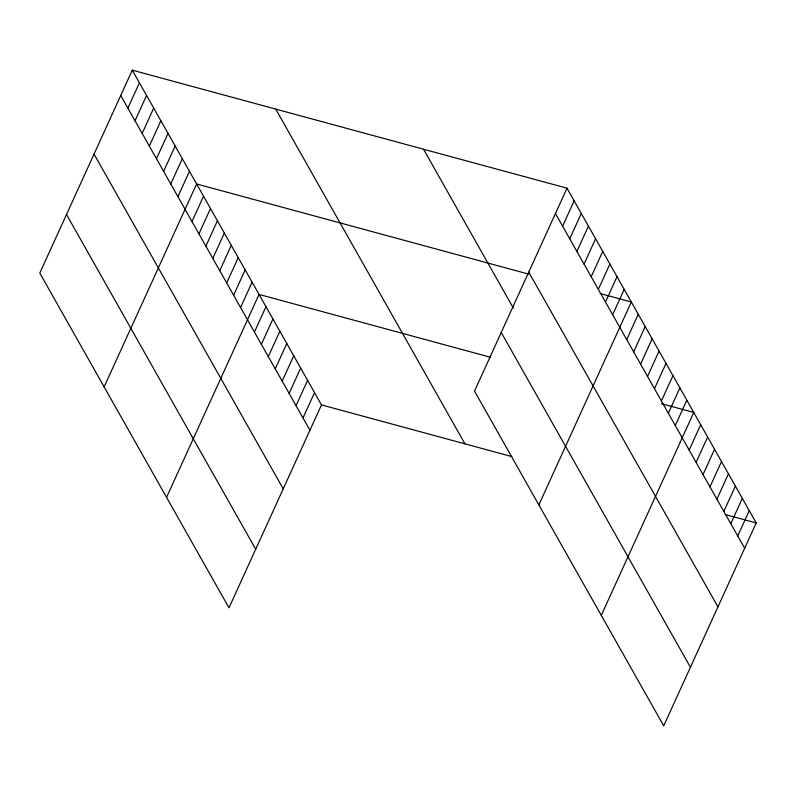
<?xml version="1.0" encoding="UTF-8"?>
<svg xmlns="http://www.w3.org/2000/svg" width="796" height="796" viewBox="0 0 796 796"><rect width="100%" height="100%" fill="white"/><g stroke="black" fill="none" stroke-linecap="round" stroke-linejoin="round"><path stroke-width="1.19" d="M132.275 70.157L39.8 273.078L228.999 607.826L321.485 404.905L132.275 70.157L567.001 188.174L756.2 522.922L663.725 725.843L474.515 391.095L567.001 188.174M127.877 108.137L139.429 82.804M135.031 120.783L146.573 95.45M142.176 133.429L153.718 108.097M149.32 146.076L160.872 120.733M156.474 158.722L168.016 133.38M163.618 171.369L175.17 146.026M170.762 184.015L182.314 158.673M177.916 196.662L189.458 171.319M104.127 386.896L196.612 183.966L528.514 274.073M191.995 221.577L203.547 196.244M198.94 233.855L210.482 208.512M205.875 246.123L217.417 220.791M212.811 258.401L224.353 233.069M219.746 270.67L231.298 245.337M226.681 282.948L238.233 257.615M233.626 295.226L245.168 269.884M240.561 307.495L252.103 282.162M166.563 497.361L259.048 294.43L490.485 357.265M254.431 332.041L265.983 306.709M261.377 344.32L272.919 318.987M268.312 356.588L279.854 331.255M275.247 368.866L286.799 343.534M282.182 381.145L293.734 355.802M289.127 393.413L300.669 368.08M296.062 405.691L307.604 380.349M302.997 417.96L314.539 392.627M562.603 226.154L574.145 200.821M569.747 238.8L581.289 213.467M576.891 251.446L588.443 226.114M584.045 264.093L595.587 238.76M591.189 276.739L602.741 251.407M598.333 289.386L609.885 264.043M605.487 302.032L617.029 276.69M612.631 314.679L624.183 289.336M538.852 504.913L631.327 301.983L600.244 293.545M626.721 339.594L638.263 314.261M633.656 351.872L645.198 326.529M640.591 364.14L652.143 338.807M647.526 376.418L659.078 351.086M654.471 388.697L666.013 363.354M661.406 400.965L672.948 375.632M668.341 413.243L679.893 387.901M675.277 425.512L686.829 400.179M601.288 615.378L693.764 412.457L661.486 403.691M689.157 450.058L700.699 424.726M696.092 462.337L707.634 437.004M703.027 474.615L714.579 449.272M709.962 486.883L721.514 461.551M716.907 499.162L728.449 473.819M723.843 511.43L735.385 486.097M730.778 523.708L742.33 498.376M737.713 535.977L749.265 510.644M321.485 404.905L511.858 456.586M725.116 514.485L756.2 522.922M555.449 213.507L744.658 548.255M528.743 272.113L717.942 606.86M423.542 149.23L513.311 308.042M501.231 332.489L690.43 667.237M275.734 109.102L464.934 443.85M120.733 95.49L309.933 430.238M94.028 154.096L283.227 488.844M66.506 214.472L255.705 549.22"/></g></svg>
